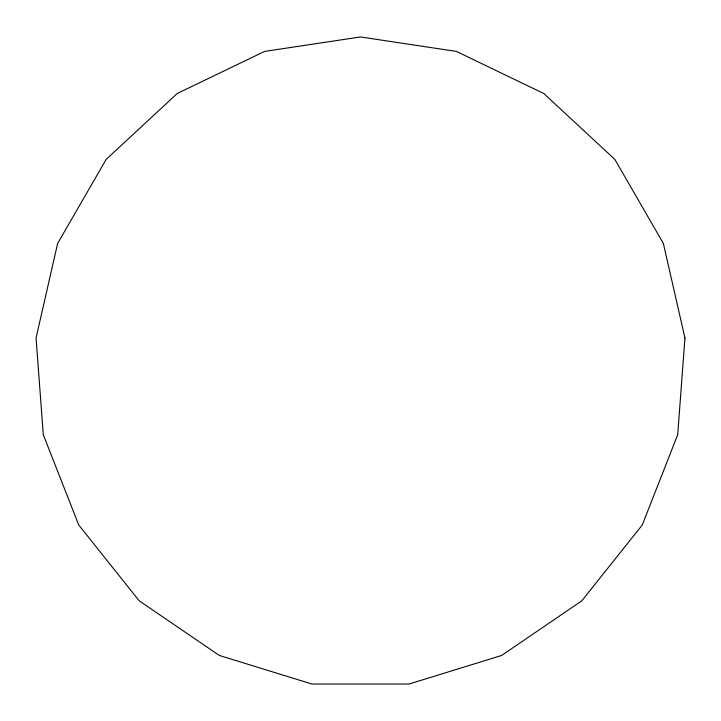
<?xml version="1.0" encoding="UTF-8"?>
<svg xmlns="http://www.w3.org/2000/svg" width="721" height="721" viewBox="0 0 721 721"><rect width="100%" height="100%" fill="white"/><g stroke="black" fill="none" stroke-linecap="round" stroke-linejoin="round"><path stroke-width="1.08" d="M684.95 338.005L677.704 434.718L642.267 524.996L581.802 600.818L501.672 655.452L408.996 684.04L312.004 684.04L219.328 655.452L139.198 600.818L78.733 524.996L43.296 434.718L36.05 338.005L57.635 243.446L106.122 159.458L177.222 93.496L264.598 51.416L360.5 36.96L456.402 51.416L543.778 93.496L614.878 159.458L663.365 243.446L684.95 338.005"/></g></svg>
